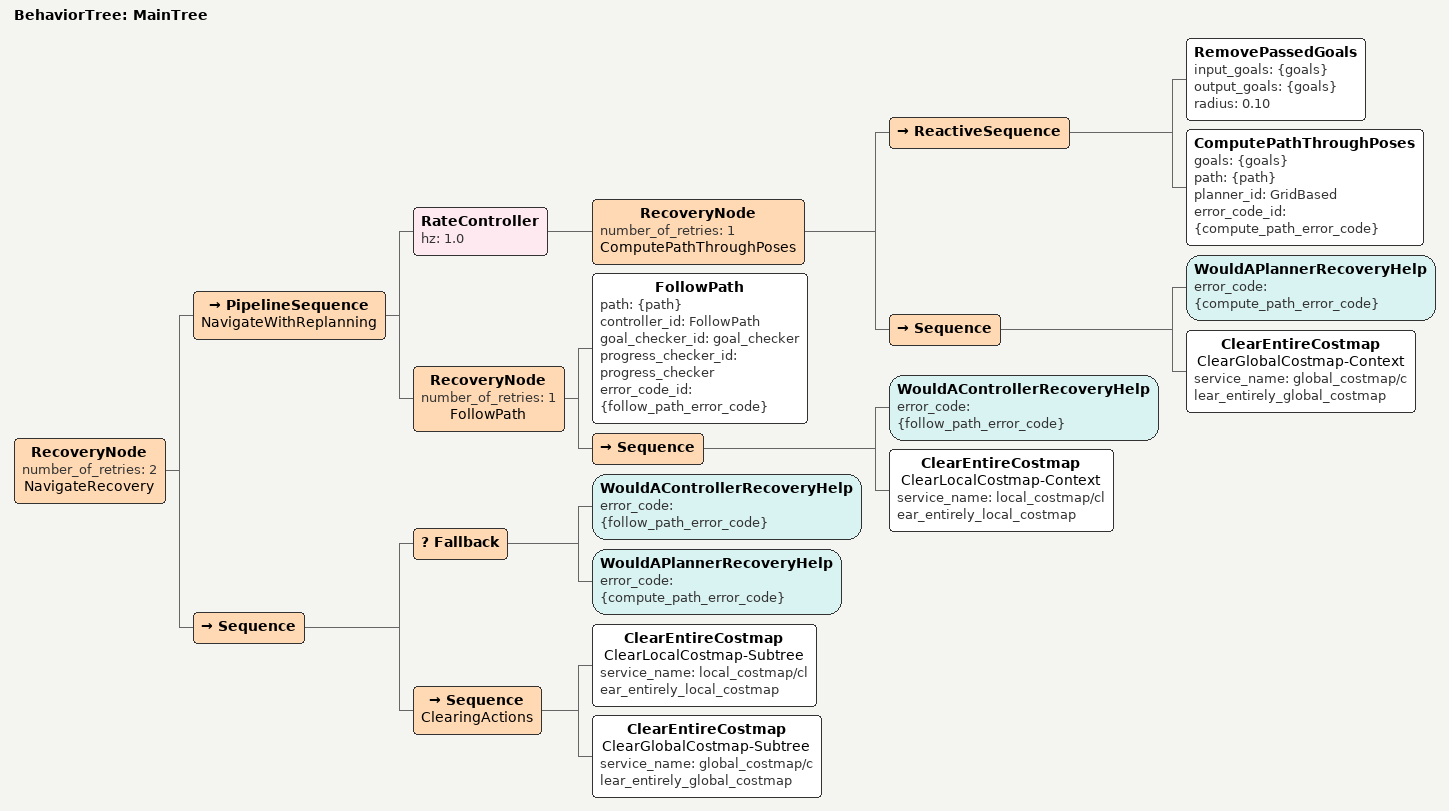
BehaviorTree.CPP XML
<root BTCPP_format="4" main_tree_to_execute="MainTree">
  <BehaviorTree ID="MainTree">
    <RecoveryNode number_of_retries="2" name="NavigateRecovery">
      <PipelineSequence name="NavigateWithReplanning">
        <RateController hz="1.0">
          <RecoveryNode number_of_retries="1" name="ComputePathThroughPoses">
            <ReactiveSequence>
              <RemovePassedGoals input_goals="{goals}" output_goals="{goals}" radius="0.10"/>
              <ComputePathThroughPoses goals="{goals}" path="{path}" planner_id="GridBased" error_code_id="{compute_path_error_code}"/>
            </ReactiveSequence>
            <Sequence>
              <WouldAPlannerRecoveryHelp error_code="{compute_path_error_code}"/>
              <ClearEntireCostmap name="ClearGlobalCostmap-Context" service_name="global_costmap/clear_entirely_global_costmap"/>
            </Sequence>
          </RecoveryNode>
        </RateController>
        <RecoveryNode number_of_retries="1" name="FollowPath">
          <FollowPath path="{path}" controller_id="FollowPath" goal_checker_id="goal_checker" progress_checker_id="progress_checker" error_code_id="{follow_path_error_code}"/>
          <Sequence>
            <WouldAControllerRecoveryHelp error_code="{follow_path_error_code}"/>
            <ClearEntireCostmap name="ClearLocalCostmap-Context" service_name="local_costmap/clear_entirely_local_costmap"/>
          </Sequence>
        </RecoveryNode>
      </PipelineSequence>
      <Sequence>
        <Fallback>
          <WouldAControllerRecoveryHelp error_code="{follow_path_error_code}"/>
          <WouldAPlannerRecoveryHelp error_code="{compute_path_error_code}"/>
        </Fallback>
        <Sequence name="ClearingActions">
          <ClearEntireCostmap name="ClearLocalCostmap-Subtree" service_name="local_costmap/clear_entirely_local_costmap"/>
          <ClearEntireCostmap name="ClearGlobalCostmap-Subtree" service_name="global_costmap/clear_entirely_global_costmap"/>
        </Sequence>
      </Sequence>
    </RecoveryNode>
  </BehaviorTree>
</root>
